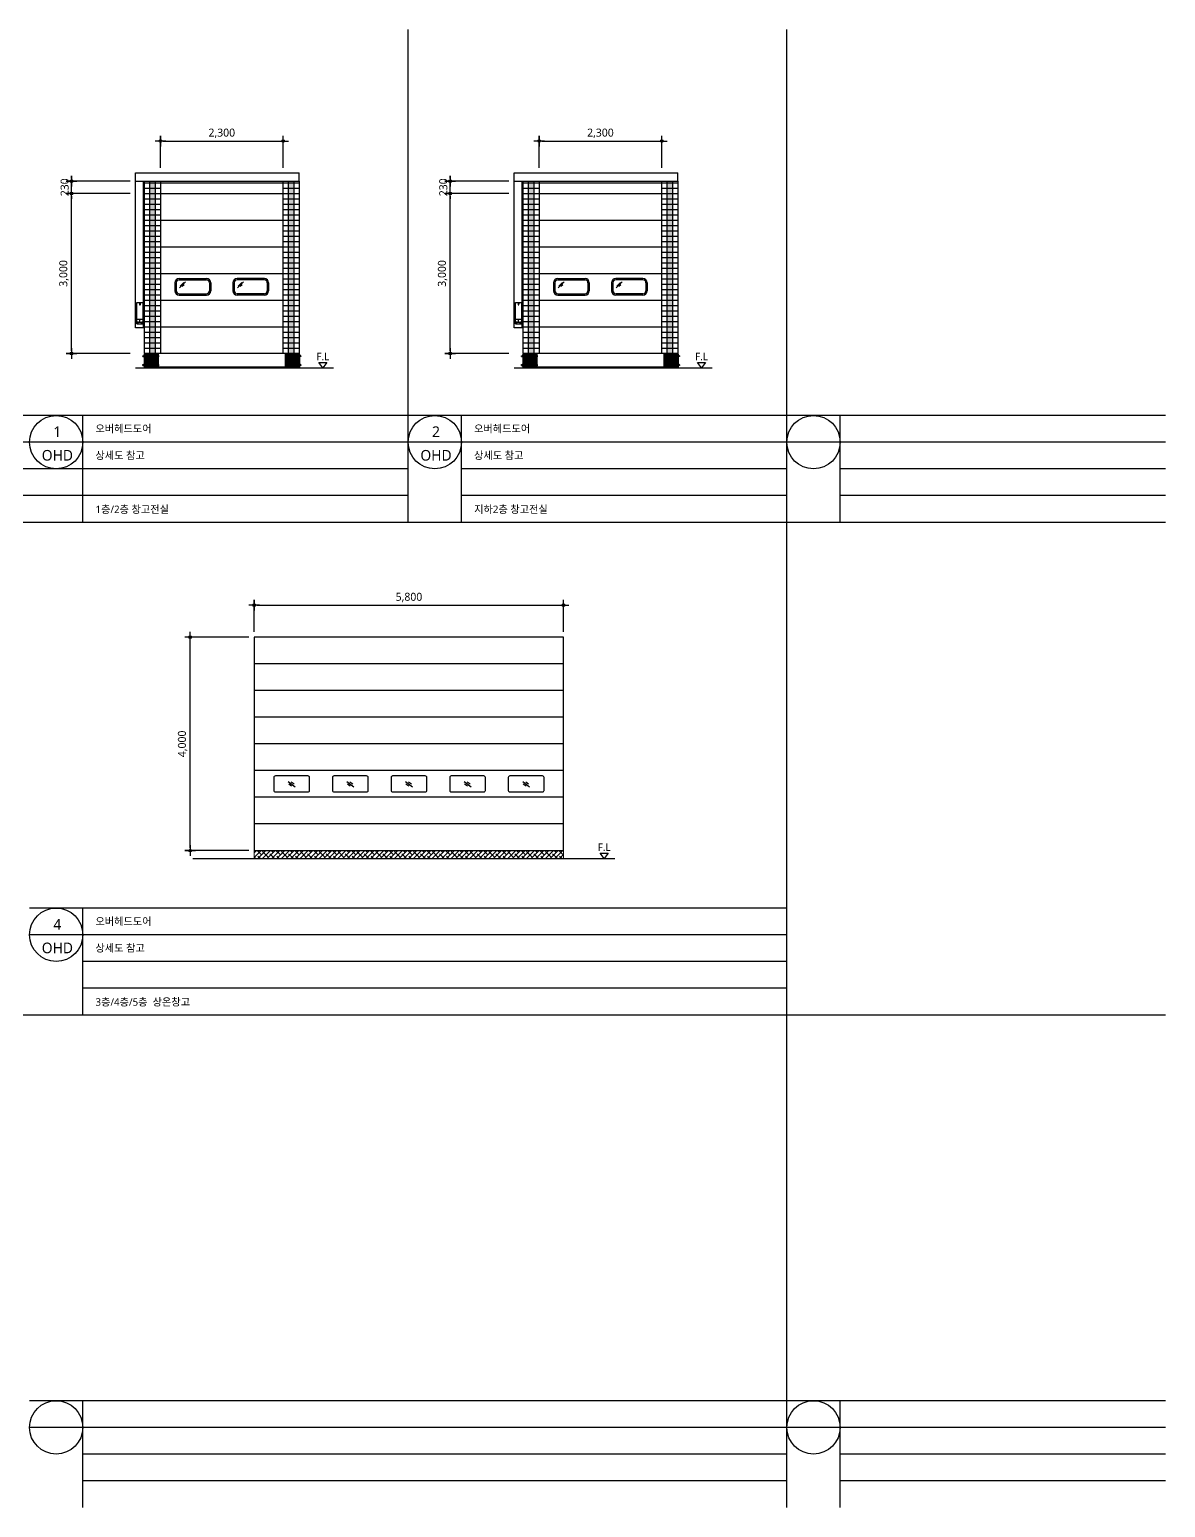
# Model space of a CAD drawing. Header units: millimetres. Extents: x 37653813 to 38677796, y 586285 to 874285.
# Drawn here: x 38572113 to 38593413, y 586835 to 614535 of the extents above; entities that cross this region are included whole.
import ezdxf
from ezdxf.enums import TextEntityAlignment as Align

# ---------------------------------------------------------------- set-up
doc = ezdxf.new("R2010")
doc.units = ezdxf.units.MM
doc.header["$LTSCALE"] = 1000
doc.header["$MEASUREMENT"] = 0
doc.header["$PDSIZE"] = -10
doc.linetypes.add('CEN', pattern=[62, 60, -1, 0, -1])
doc.layers.get('0').update_dxf_attribs({"linetype": 'CONTINUOUS'})
doc.layers.get('Defpoints').update_dxf_attribs({"color": 161, "linetype": 'CONTINUOUS'})
doc.layers.add('A 253', color=253, linetype='CONTINUOUS', lineweight=9)
doc.layers.add('A 254', color=254, linetype='CONTINUOUS', lineweight=9)
for name, color, linetype in [('BOX', 6, 'CONTINUOUS'), ('center(창호)', 1, 'CEN'), ('dim0', 7, 'CONTINUOUS'), ('DOOR', 4, 'CONTINUOUS'), ('ELE-3', 7, 'CONTINUOUS'), ('ELE-5', 5, 'CONTINUOUS'), ('SYM', 7, 'CONTINUOUS'), ('TEX', 3, 'CONTINUOUS'), ('TEXT', 3, 'CONTINUOUS'), ('txt', 3, 'CONTINUOUS')]:
    doc.layers.add(name, color=color, linetype=linetype)
doc.styles.add('나눔바른고딕', font='NanumBarunGothic.ttf')
doc.dimstyles.new('A1-100', dxfattribs={"dimtxt": 3, "dimasz": 1, "dimexe": 2, "dimexo": 2, "dimgap": 1, "dimtad": 1, "dimdec": 0, "dimzin": 12, "dimdsep": 46, "dimlunit": 6, "dimtxsty": '나눔바른고딕', "dimblk1": 'DIMDOT', "dimblk2": 'DIMDOT', "dimsah": 1, "dimcen": -1, "dimdle": 2, "dimclrd": 256, "dimclre": 256, "dimclrt": 3, "dimadec": 0, "dimazin": 0, "dimtfac": 1, "dimtdec": 0, "dimtix": 1, "dimtmove": 2, "dimatfit": 3, "dimldrblk": 'DIMDOT', "dimfxl": 1, "dimtvp": 1, "dimtolj": 1, "dimtzin": 12, "dimlwd": -1, "dimlwe": -1, "dimarcsym": 0})

# ---------------------------------------------------------------- blocks, each defined once
blk = doc.blocks.new('저온 OVERHEAD DOOR')
blk.add_wipeout([(2600, 3382), (-465, 3382), (-465, 3230), (-300, 3230), (-300, -250), (2600, -250)]).dxf.layer = 'ELE-5'
at = {"ltscale": 2}
for points in [[(-100, 3230), (-200, 3230), (-200, 0), (-100, 0)], [(2500, 3230), (2400, 3230), (2400, 0), (2500, 0)]]:
    blk.add_hatch(color=256, dxfattribs=at).paths.add_polyline_path(points)
for p, q in [((-465, 3382), (2600, 3382)), ((-465, 482), (-465, 3382)), ((2600, 3230), (2600, 3382)), ((-465, 3230), (2600, 3230)), ((-315, 482), (-315, 3230)), ((352, 1405), (862, 1405)), ((352, 1405), (862, 1405)), ((1948, 1405), (1438, 1405)), ((1948, 1405), (1438, 1405)), ((272, 1325), (272, 1175)), ((297, 1325), (297, 1175)), ((352, 1380), (862, 1380)), ((352, 1380), (862, 1380)), ((352, 1120), (862, 1120)), ((471, 1339), (357, 1230)), ((441, 1329), (368, 1260)), ((444, 1289), (409, 1253)), ((917, 1325), (917, 1175)), ((942, 1325), (942, 1175)), ((1358, 1325), (1358, 1175)), ((1383, 1325), (1383, 1175)), ((1948, 1380), (1438, 1380)), ((1948, 1380), (1438, 1380)), ((1948, 1120), (1438, 1120)), ((1558, 1339), (1444, 1230)), ((1528, 1329), (1455, 1260)), ((1531, 1289), (1496, 1253)), ((2003, 1325), (2003, 1175)), ((2028, 1325), (2028, 1175)), ((-445, 553), (-445, 953)), ((-445, 953), (-325, 953)), ((-390, 937), (-390, 928)), ((-380, 937), (-380, 928)), ((-325, 553), (-325, 953)), ((352, 1095), (862, 1095)), ((1948, 1095), (1438, 1095)), ((-445, 641), (-325, 641)), ((-425, 565), (-425, 574)), ((-355, 581), (-415, 581)), ((-415, 565), (-415, 574)), ((-385, 581), (-385, 641)), ((-355, 565), (-355, 574)), ((-345, 565), (-345, 574)), ((-315, 482), (-465, 482)), ((-445, 553), (-325, 553)), ((-300, 0), (-300, -270)), ((-300, 0), (-50, 0)), ((-290, 0), (-290, -270)), ((-280, 0), (-280, -270)), ((-270, 0), (-270, -270)), ((-260, 0), (-260, -270)), ((-250, 0), (-250, -270)), ((-240, 0), (-240, -270)), ((-230, 0), (-230, -270)), ((-220, 0), (-220, -270)), ((-210, 0), (-210, -270)), ((-200, 0), (-200, -270)), ((-190, 0), (-190, -270)), ((-180, 0), (-180, -270)), ((-170, 0), (-170, -270)), ((-160, 0), (-160, -270)), ((-150, 0), (-150, -270)), ((-140, 0), (-140, -270)), ((-130, 0), (-130, -270)), ((-120, 0), (-120, -270)), ((-110, 0), (-110, -270)), ((-100, 0), (-100, -270)), ((-90, 0), (-90, -270)), ((-80, 0), (-80, -270)), ((-70, 0), (-70, -270)), ((-60, 0), (-60, -270)), ((-50, 0), (-50, -270)), ((2600, 0), (2350, 0)), ((2350, 0), (2350, -270)), ((2360, 0), (2360, -270)), ((2370, 0), (2370, -270)), ((2380, 0), (2380, -270)), ((2390, 0), (2390, -270)), ((2400, 0), (2400, -270)), ((2410, 0), (2410, -270)), ((2420, 0), (2420, -270)), ((2430, 0), (2430, -270)), ((2440, 0), (2440, -270)), ((2450, 0), (2450, -270)), ((2460, 0), (2460, -270)), ((2470, 0), (2470, -270)), ((2480, 0), (2480, -270)), ((2490, 0), (2490, -270)), ((2500, 0), (2500, -270)), ((2510, 0), (2510, -270)), ((2520, 0), (2520, -270)), ((2530, 0), (2530, -270)), ((2540, 0), (2540, -270)), ((2550, 0), (2550, -270)), ((2560, 0), (2560, -270)), ((2570, 0), (2570, -270)), ((2580, 0), (2580, -270)), ((2590, 0), (2590, -270)), ((2600, 0), (2600, -270)), ((-329, -42), (-330, -43)), ((-330, -43), (-330, -59)), ((-330, -59), (-329, -60)), ((-329, -210), (-330, -211)), ((-330, -211), (-330, -227)), ((-330, -227), (-329, -228)), ((-329, -42), (-317, -42)), ((-329, -60), (-317, -60)), ((-329, -210), (-317, -210)), ((-329, -228), (-317, -228)), ((-317, -40), (-317, -62)), ((-306, -40), (-317, -40)), ((-317, -42), (-44, -42)), ((-317, -60), (-44, -60)), ((-306, -62), (-317, -62)), ((-317, -208), (-317, -230)), ((-306, -208), (-317, -208)), ((-317, -210), (-44, -210)), ((-317, -228), (-44, -228)), ((-306, -230), (-317, -230)), ((-306, -15), (-300, -15)), ((-306, -15), (-306, -255)), ((-306, -25), (-296, -15)), ((-306, -25), (-306, -245)), ((-296, -255), (-306, -245)), ((-306, -255), (-300, -255)), ((-300, -15), (-300, -255)), ((-300, -245), (-300, -270)), ((-300, -270), (-50, -270)), ((-231, -15), (-296, -15)), ((-231, -255), (-296, -255)), ((-231, -255), (-231, -15)), ((-119, -25), (-109, -15)), ((-119, -25), (-119, -245)), ((-109, -255), (-119, -245)), ((-50, -15), (-109, -15)), ((-50, -255), (-109, -255)), ((-50, -15), (-44, -15)), ((-50, -15), (-50, -255)), ((-50, -245), (-50, -270)), ((-50, -255), (-44, -255)), ((-44, -15), (-44, -255)), ((-37, -40), (-44, -40)), ((-37, -62), (-44, -62)), ((-37, -208), (-44, -208)), ((-37, -230), (-44, -230)), ((-37, -40), (-37, -62)), ((-37, -208), (-37, -230)), ((2337, -40), (2337, -62)), ((2337, -40), (2344, -40)), ((2337, -62), (2344, -62)), ((2337, -208), (2337, -230)), ((2337, -208), (2344, -208)), ((2337, -230), (2344, -230)), ((2350, -15), (2344, -15)), ((2344, -15), (2344, -255)), ((2617, -42), (2344, -42)), ((2617, -60), (2344, -60)), ((2617, -210), (2344, -210)), ((2617, -228), (2344, -228)), ((2350, -255), (2344, -255)), ((2350, -15), (2409, -15)), ((2350, -15), (2350, -255)), ((2350, -245), (2350, -270)), ((2350, -255), (2409, -255)), ((2600, -270), (2350, -270)), ((2419, -25), (2409, -15)), ((2409, -255), (2419, -245)), ((2419, -25), (2419, -245)), ((2531, -15), (2596, -15)), ((2531, -255), (2531, -15)), ((2531, -255), (2596, -255)), ((2606, -25), (2596, -15)), ((2596, -255), (2606, -245)), ((2606, -15), (2600, -15)), ((2600, -15), (2600, -255)), ((2600, -245), (2600, -270)), ((2606, -255), (2600, -255)), ((2606, -15), (2606, -255)), ((2606, -25), (2606, -245)), ((2606, -40), (2617, -40)), ((2606, -62), (2617, -62)), ((2606, -208), (2617, -208)), ((2606, -230), (2617, -230)), ((2617, -40), (2617, -62)), ((2629, -42), (2617, -42)), ((2629, -60), (2617, -60)), ((2617, -208), (2617, -230)), ((2629, -210), (2617, -210)), ((2629, -228), (2617, -228)), ((2629, -42), (2630, -43)), ((2630, -59), (2629, -60)), ((2629, -210), (2630, -211)), ((2630, -227), (2629, -228)), ((2630, -43), (2630, -59)), ((2630, -211), (2630, -227))]:
    blk.add_line(p, q)
at = {"linetype": 'Continuous', "lineweight": -3}
for p, q in [((-300, 3200), (0, 3200)), ((-300, 3100), (0, 3100)), ((-300, 3100), (0, 3100)), ((0, 3200), (2300, 3200)), ((2300, 3200), (2600, 3200)), ((2300, 3100), (2600, 3100)), ((2300, 3100), (2600, 3100)), ((-300, 3000), (0, 3000)), ((-300, 3000), (0, 3000)), ((-300, 2900), (0, 2900)), ((-300, 2900), (0, 2900)), ((-300, 2800), (0, 2800)), ((-300, 2800), (0, 2800)), ((-300, 2800), (0, 2800)), ((0, 3000), (2300, 3000)), ((2300, 3000), (2600, 3000)), ((2300, 3000), (2600, 3000)), ((2300, 2900), (2600, 2900)), ((2300, 2900), (2600, 2900)), ((2300, 2800), (2600, 2800)), ((2300, 2800), (2600, 2800)), ((2300, 2800), (2600, 2800)), ((-300, 2700), (0, 2700)), ((-300, 2700), (0, 2700)), ((-300, 2700), (0, 2700)), ((-300, 2700), (0, 2700)), ((-300, 2700), (0, 2700)), ((-300, 2700), (0, 2700)), ((-300, 2700), (0, 2700)), ((-300, 2700), (0, 2700)), ((-300, 2700), (0, 2700)), ((-300, 2600), (0, 2600)), ((-300, 2600), (0, 2600)), ((-300, 2600), (0, 2600)), ((-300, 2600), (0, 2600)), ((-300, 2600), (0, 2600)), ((-300, 2600), (0, 2600)), ((-300, 2600), (0, 2600)), ((-300, 2600), (0, 2600)), ((-300, 2600), (0, 2600)), ((-300, 2600), (0, 2600)), ((-300, 2600), (0, 2600)), ((-300, 2600), (0, 2600)), ((-300, 2600), (0, 2600)), ((-300, 2600), (0, 2600)), ((-300, 2600), (0, 2600)), ((-300, 2600), (0, 2600)), ((-300, 2600), (0, 2600)), ((-300, 2600), (0, 2600)), ((-300, 2500), (0, 2500)), ((-300, 2500), (0, 2500)), ((-300, 2500), (0, 2500)), ((-300, 2500), (0, 2500)), ((-300, 2500), (0, 2500)), ((-300, 2500), (0, 2500)), ((-300, 2500), (0, 2500)), ((-300, 2500), (0, 2500)), ((-300, 2500), (0, 2500)), ((-300, 2500), (0, 2500)), ((-300, 2500), (0, 2500)), ((-300, 2500), (0, 2500)), ((-300, 2500), (0, 2500)), ((-300, 2500), (0, 2500)), ((-300, 2500), (0, 2500)), ((-300, 2500), (0, 2500)), ((-300, 2500), (0, 2500)), ((-300, 2500), (0, 2500)), ((2300, 2700), (2600, 2700)), ((2300, 2700), (2600, 2700)), ((2300, 2700), (2600, 2700)), ((2300, 2700), (2600, 2700)), ((2300, 2700), (2600, 2700)), ((2300, 2700), (2600, 2700)), ((2300, 2700), (2600, 2700)), ((2300, 2700), (2600, 2700)), ((2300, 2700), (2600, 2700)), ((2300, 2600), (2600, 2600)), ((2300, 2600), (2600, 2600)), ((2300, 2600), (2600, 2600)), ((2300, 2600), (2600, 2600)), ((2300, 2600), (2600, 2600)), ((2300, 2600), (2600, 2600)), ((2300, 2600), (2600, 2600)), ((2300, 2600), (2600, 2600)), ((2300, 2600), (2600, 2600)), ((2300, 2600), (2600, 2600)), ((2300, 2600), (2600, 2600)), ((2300, 2600), (2600, 2600)), ((2300, 2600), (2600, 2600)), ((2300, 2600), (2600, 2600)), ((2300, 2600), (2600, 2600)), ((2300, 2600), (2600, 2600)), ((2300, 2600), (2600, 2600)), ((2300, 2600), (2600, 2600)), ((2300, 2500), (2600, 2500)), ((2300, 2500), (2600, 2500)), ((2300, 2500), (2600, 2500)), ((2300, 2500), (2600, 2500)), ((2300, 2500), (2600, 2500)), ((2300, 2500), (2600, 2500)), ((2300, 2500), (2600, 2500)), ((2300, 2500), (2600, 2500)), ((2300, 2500), (2600, 2500)), ((2300, 2500), (2600, 2500)), ((2300, 2500), (2600, 2500)), ((2300, 2500), (2600, 2500)), ((2300, 2500), (2600, 2500)), ((2300, 2500), (2600, 2500)), ((2300, 2500), (2600, 2500)), ((2300, 2500), (2600, 2500)), ((2300, 2500), (2600, 2500)), ((2300, 2500), (2600, 2500)), ((-300, 2400), (0, 2400)), ((-300, 2400), (0, 2400)), ((-300, 2400), (0, 2400)), ((-300, 2400), (0, 2400)), ((-300, 2400), (0, 2400)), ((-300, 2400), (0, 2400)), ((-300, 2400), (0, 2400)), ((-300, 2400), (0, 2400)), ((-300, 2400), (0, 2400)), ((-300, 2400), (0, 2400)), ((-300, 2400), (0, 2400)), ((-300, 2400), (0, 2400)), ((-300, 2400), (0, 2400)), ((-300, 2400), (0, 2400)), ((-300, 2400), (0, 2400)), ((-300, 2400), (0, 2400)), ((-300, 2400), (0, 2400)), ((-300, 2400), (0, 2400)), ((-300, 2300), (0, 2300)), ((-300, 2300), (0, 2300)), ((-300, 2300), (0, 2300)), ((-300, 2300), (0, 2300)), ((-300, 2300), (0, 2300)), ((-300, 2300), (0, 2300)), ((-300, 2300), (0, 2300)), ((-300, 2300), (0, 2300)), ((-300, 2300), (0, 2300)), ((-300, 2300), (0, 2300)), ((-300, 2300), (0, 2300)), ((-300, 2300), (0, 2300)), ((-300, 2300), (0, 2300)), ((-300, 2300), (0, 2300)), ((-300, 2300), (0, 2300)), ((-300, 2300), (0, 2300)), ((-300, 2300), (0, 2300)), ((-300, 2300), (0, 2300)), ((2300, 2400), (2600, 2400)), ((2300, 2400), (2600, 2400)), ((2300, 2400), (2600, 2400)), ((2300, 2400), (2600, 2400)), ((2300, 2400), (2600, 2400)), ((2300, 2400), (2600, 2400)), ((2300, 2400), (2600, 2400)), ((2300, 2400), (2600, 2400)), ((2300, 2400), (2600, 2400)), ((2300, 2400), (2600, 2400)), ((2300, 2400), (2600, 2400)), ((2300, 2400), (2600, 2400)), ((2300, 2400), (2600, 2400)), ((2300, 2400), (2600, 2400)), ((2300, 2400), (2600, 2400)), ((2300, 2400), (2600, 2400)), ((2300, 2400), (2600, 2400)), ((2300, 2400), (2600, 2400)), ((2300, 2300), (2600, 2300)), ((2300, 2300), (2600, 2300)), ((2300, 2300), (2600, 2300)), ((2300, 2300), (2600, 2300)), ((2300, 2300), (2600, 2300)), ((2300, 2300), (2600, 2300)), ((2300, 2300), (2600, 2300)), ((2300, 2300), (2600, 2300)), ((2300, 2300), (2600, 2300)), ((2300, 2300), (2600, 2300)), ((2300, 2300), (2600, 2300)), ((2300, 2300), (2600, 2300)), ((2300, 2300), (2600, 2300)), ((2300, 2300), (2600, 2300)), ((2300, 2300), (2600, 2300)), ((2300, 2300), (2600, 2300)), ((2300, 2300), (2600, 2300)), ((2300, 2300), (2600, 2300)), ((-300, 2200), (0, 2200)), ((-300, 2200), (0, 2200)), ((-300, 2200), (0, 2200)), ((-300, 2200), (0, 2200)), ((-300, 2200), (0, 2200)), ((-300, 2200), (0, 2200)), ((-300, 2200), (0, 2200)), ((-300, 2200), (0, 2200)), ((-300, 2200), (0, 2200)), ((-300, 2200), (0, 2200)), ((-300, 2200), (0, 2200)), ((-300, 2200), (0, 2200)), ((-300, 2100), (0, 2100)), ((-300, 2100), (0, 2100)), ((-300, 2100), (0, 2100)), ((-300, 2100), (0, 2100)), ((-300, 2100), (0, 2100)), ((-300, 2100), (0, 2100)), ((-300, 2100), (0, 2100)), ((-300, 2100), (0, 2100)), ((-300, 2100), (0, 2100)), ((-300, 2100), (0, 2100)), ((-300, 2100), (0, 2100)), ((-300, 2100), (0, 2100)), ((-300, 2000), (0, 2000)), ((-300, 2000), (0, 2000)), ((-300, 2000), (0, 2000)), ((-300, 2000), (0, 2000)), ((-300, 2000), (0, 2000)), ((-300, 2000), (0, 2000)), ((-300, 2000), (0, 2000)), ((-300, 2000), (0, 2000)), ((-300, 2000), (0, 2000)), ((-300, 2000), (0, 2000)), ((-300, 2000), (0, 2000)), ((-300, 2000), (0, 2000)), ((2300, 2200), (2600, 2200)), ((2300, 2200), (2600, 2200)), ((2300, 2200), (2600, 2200)), ((2300, 2200), (2600, 2200)), ((2300, 2200), (2600, 2200)), ((2300, 2200), (2600, 2200)), ((2300, 2200), (2600, 2200)), ((2300, 2200), (2600, 2200)), ((2300, 2200), (2600, 2200)), ((2300, 2200), (2600, 2200)), ((2300, 2200), (2600, 2200)), ((2300, 2200), (2600, 2200)), ((2300, 2100), (2600, 2100)), ((2300, 2100), (2600, 2100)), ((2300, 2100), (2600, 2100)), ((2300, 2100), (2600, 2100)), ((2300, 2100), (2600, 2100)), ((2300, 2100), (2600, 2100)), ((2300, 2100), (2600, 2100)), ((2300, 2100), (2600, 2100)), ((2300, 2100), (2600, 2100)), ((2300, 2100), (2600, 2100)), ((2300, 2100), (2600, 2100)), ((2300, 2100), (2600, 2100)), ((2300, 2000), (2600, 2000)), ((2300, 2000), (2600, 2000)), ((2300, 2000), (2600, 2000)), ((2300, 2000), (2600, 2000)), ((2300, 2000), (2600, 2000)), ((2300, 2000), (2600, 2000)), ((2300, 2000), (2600, 2000)), ((2300, 2000), (2600, 2000)), ((2300, 2000), (2600, 2000)), ((2300, 2000), (2600, 2000)), ((2300, 2000), (2600, 2000)), ((2300, 2000), (2600, 2000)), ((-300, 1900), (0, 1900)), ((-300, 1900), (0, 1900)), ((-300, 1900), (0, 1900)), ((-300, 1900), (0, 1900)), ((-300, 1900), (0, 1900)), ((-300, 1900), (0, 1900)), ((-300, 1900), (0, 1900)), ((-300, 1900), (0, 1900)), ((-300, 1900), (0, 1900)), ((-300, 1900), (0, 1900)), ((-300, 1900), (0, 1900)), ((-300, 1900), (0, 1900)), ((-300, 1800), (0, 1800)), ((-300, 1800), (0, 1800)), ((-300, 1800), (0, 1800)), ((-300, 1800), (0, 1800)), ((-300, 1800), (0, 1800)), ((-300, 1800), (0, 1800)), ((-300, 1800), (0, 1800)), ((-300, 1800), (0, 1800)), ((-300, 1800), (0, 1800)), ((-300, 1800), (0, 1800)), ((-300, 1800), (0, 1800)), ((-300, 1800), (0, 1800)), ((-300, 1700), (0, 1700)), ((-300, 1700), (0, 1700)), ((-300, 1700), (0, 1700)), ((-300, 1700), (0, 1700)), ((-300, 1700), (0, 1700)), ((-300, 1700), (0, 1700)), ((-300, 1700), (0, 1700)), ((-300, 1700), (0, 1700)), ((-300, 1700), (0, 1700)), ((-300, 1700), (0, 1700)), ((-300, 1700), (0, 1700)), ((-300, 1700), (0, 1700)), ((2300, 1900), (2600, 1900)), ((2300, 1900), (2600, 1900)), ((2300, 1900), (2600, 1900)), ((2300, 1900), (2600, 1900)), ((2300, 1900), (2600, 1900)), ((2300, 1900), (2600, 1900)), ((2300, 1900), (2600, 1900)), ((2300, 1900), (2600, 1900)), ((2300, 1900), (2600, 1900)), ((2300, 1900), (2600, 1900)), ((2300, 1900), (2600, 1900)), ((2300, 1900), (2600, 1900)), ((2300, 1800), (2600, 1800)), ((2300, 1800), (2600, 1800)), ((2300, 1800), (2600, 1800)), ((2300, 1800), (2600, 1800)), ((2300, 1800), (2600, 1800)), ((2300, 1800), (2600, 1800)), ((2300, 1800), (2600, 1800)), ((2300, 1800), (2600, 1800)), ((2300, 1800), (2600, 1800)), ((2300, 1800), (2600, 1800)), ((2300, 1800), (2600, 1800)), ((2300, 1800), (2600, 1800)), ((2300, 1700), (2600, 1700)), ((2300, 1700), (2600, 1700)), ((2300, 1700), (2600, 1700)), ((2300, 1700), (2600, 1700)), ((2300, 1700), (2600, 1700)), ((2300, 1700), (2600, 1700)), ((2300, 1700), (2600, 1700)), ((2300, 1700), (2600, 1700)), ((2300, 1700), (2600, 1700)), ((2300, 1700), (2600, 1700)), ((2300, 1700), (2600, 1700)), ((2300, 1700), (2600, 1700)), ((-300, 1600), (0, 1600)), ((-300, 1600), (0, 1600)), ((-300, 1600), (0, 1600)), ((-300, 1500), (0, 1500)), ((-300, 1500), (0, 1500)), ((-300, 1500), (0, 1500)), ((-300, 1400), (0, 1400)), ((-300, 1400), (0, 1400)), ((-300, 1400), (0, 1400)), ((2300, 1600), (2600, 1600)), ((2300, 1600), (2600, 1600)), ((2300, 1600), (2600, 1600)), ((2300, 1500), (2600, 1500)), ((2300, 1500), (2600, 1500)), ((2300, 1500), (2600, 1500)), ((2300, 1400), (2600, 1400)), ((2300, 1400), (2600, 1400)), ((2300, 1400), (2600, 1400)), ((-300, 1300), (0, 1300)), ((-300, 1300), (0, 1300)), ((-300, 1200), (0, 1200)), ((-300, 1200), (0, 1200)), ((2300, 1300), (2600, 1300)), ((2300, 1300), (2600, 1300)), ((2300, 1200), (2600, 1200)), ((2300, 1200), (2600, 1200)), ((-300, 1100), (0, 1100)), ((-300, 1000), (0, 1000)), ((-300, 900), (0, 900)), ((2300, 1100), (2600, 1100)), ((2300, 1000), (2600, 1000)), ((2300, 900), (2600, 900)), ((-300, 800), (0, 800)), ((-300, 700), (0, 700)), ((-300, 600), (0, 600)), ((2300, 800), (2600, 800)), ((2300, 700), (2600, 700)), ((2300, 600), (2600, 600)), ((-300, 500), (0, 500)), ((-300, 400), (0, 400)), ((-300, 300), (0, 300)), ((2300, 500), (2600, 500)), ((2300, 400), (2600, 400)), ((2300, 300), (2600, 300)), ((-300, 200), (0, 200)), ((-300, 100), (0, 100)), ((2300, 200), (2600, 200)), ((2300, 100), (2600, 100))]:
    blk.add_line(p, q, dxfattribs=at)
at = {"linetype": 'ByBlock', "ltscale": 0.017}
for p, q in [((0, 2500), (2300, 2500)), ((0, 2500), (2300, 2500)), ((0, 2500), (2300, 2500)), ((0, 2500), (2300, 2500)), ((0, 2000), (2300, 2000)), ((0, 1500), (2300, 1500)), ((0, 1000), (2300, 1000)), ((0, 500), (2300, 500))]:
    blk.add_line(p, q, dxfattribs=at)
at = {"linetype": 'ByBlock'}
for p, q in [((-330, -43), (-44, -43)), ((-330, -59), (-44, -59)), ((-330, -211), (-44, -211)), ((-330, -227), (-44, -227)), ((-329, -60), (-329, -42)), ((-329, -228), (-329, -210)), ((2630, -43), (2344, -43)), ((2630, -59), (2344, -59)), ((2630, -211), (2344, -211)), ((2630, -227), (2344, -227)), ((2629, -60), (2629, -42)), ((2629, -228), (2629, -210))]:
    blk.add_line(p, q, dxfattribs=at)
at = {"ltscale": 0.002}
for points in [[(-300, 3230), (0, 3230), (0, 0), (-300, 0)], [(-200, 3230), (-100, 3230), (-100, 0), (-200, 0)], [(2300, 3230), (2600, 3230), (2600, 0), (2300, 0)], [(2400, 3230), (2500, 3230), (2500, 0), (2400, 0)], [(-44, -250), (2344, -250), (2344, 0), (-44, 0)]]:
    blk.add_lwpolyline(points, close=True, dxfattribs=at)
for points in [[(2419, 0), (2350, 0)], [(-119, 0), (-50, 0)]]:
    blk.add_lwpolyline(points)
for centre in [(-282, -51), (-282, -219), (-95, -51), (-95, -219), (2395, -51), (2395, -219), (2582, -51), (2582, -219)]:
    blk.add_circle(centre, 10.2)
for centre, radius, start, end in [((352, 1325), 80, 90, 180), ((352, 1325), 80, 90, 180), ((862, 1325), 80, 0, 90), ((862, 1325), 80, 0, 90), ((1438, 1325), 80, 90, 180), ((1438, 1325), 80, 90, 180), ((1948, 1325), 80, 0, 90), ((1948, 1325), 80, 0, 90), ((352, 1175), 80, 180, 270), ((352, 1325), 55, 90, 180), ((352, 1325), 55, 90, 180), ((352, 1175), 55, 180, 270), ((862, 1325), 55, 0, 90), ((862, 1325), 55, 0, 90), ((862, 1175), 80, 270, 0), ((862, 1175), 55, 270, 0), ((1438, 1175), 80, 180, 270), ((1438, 1325), 55, 90, 180), ((1438, 1325), 55, 90, 180), ((1438, 1175), 55, 180, 270), ((1948, 1325), 55, 0, 90), ((1948, 1325), 55, 0, 90), ((1948, 1175), 80, 270, 0), ((1948, 1175), 55, 270, 0), ((-385, 921), 8.5, 128.1459, 269.9989), ((-385, 937), 5.25, 90, 180.0006), ((-385, 937), 5.25, 359.9994, 90), ((-385, 921), 8.5, 270.0011, 51.8541), ((-420, 581), 8.5, 90.0011, 231.8541), ((-420, 565), 5.25, 179.9994, 270), ((-420, 581), 8.5, 308.1459, 89.9989), ((-420, 565), 5.25, 270, 0.0006), ((-350, 581), 8.5, 90.0011, 231.8541), ((-350, 565), 5.25, 179.9994, 270), ((-350, 581), 8.5, 308.1459, 89.9989), ((-350, 565), 5.25, 270, 0.0006)]:
    blk.add_arc(centre, radius, start, end)
blk = doc.blocks.new('DIMDOT')
at = {"linetype": 'Continuous'}
for p, q in [((-2, 0), (2, 0)), ((0, -2), (0, 2))]:
    blk.add_line(p, q, dxfattribs=at)
for radius in [0.5, 0.25]:
    blk.add_circle((0, 0), radius, dxfattribs=at)
blk = doc.blocks.new('*D241')
at = {"layer": 'Defpoints', "color": 0, "transparency": 16777216}
for p in [(38572903, 611464), (38574103, 611464), (38574103, 608464)]:
    blk.add_point(p, dxfattribs=at)
at = {"layer": 'dim0', "transparency": 16777216}
for p, q in [((38574003, 611464), (38572803, 611464)), ((38572903, 608514), (38572903, 611414)), ((38574003, 608464), (38572803, 608464))]:
    blk.add_line(p, q, dxfattribs=at)
at = {"layer": 'dim0', "transparency": 16777216, "xscale": 50, "yscale": 50, "zscale": 50}
for p, rotation in [((38572903, 611464), 90), ((38572903, 608464), 270)]:
    blk.add_blockref('DIMDOT', p, dxfattribs=dict(at, rotation=rotation))
at = {"layer": 'dim0', "color": 3, "transparency": 16777216, "insert": (38572759, 609964), "char_height": 150, "attachment_point": 5, "rotation": 90, "style": '나눔바른고딕'}
blk.add_mtext('\\A1;3,000', dxfattribs=at)
blk = doc.blocks.new('*D242')
at = {"layer": 'Defpoints', "color": 0, "transparency": 16777216}
for p in [(38576868, 612446), (38574568, 611846), (38576868, 611846)]:
    blk.add_point(p, dxfattribs=at)
at = {"layer": 'dim0', "transparency": 16777216}
for p, q in [((38574568, 611946), (38574568, 612546)), ((38576868, 611946), (38576868, 612546)), ((38574618, 612446), (38576818, 612446))]:
    blk.add_line(p, q, dxfattribs=at)
at = {"layer": 'dim0', "transparency": 16777216, "xscale": 50, "yscale": 50, "zscale": 50, "rotation": 180}
blk.add_blockref('DIMDOT', (38574568, 612446), dxfattribs=at)
at = {"layer": 'dim0', "transparency": 16777216, "xscale": 50, "yscale": 50, "zscale": 50}
blk.add_blockref('DIMDOT', (38576868, 612446), dxfattribs=at)
at = {"layer": 'dim0', "color": 3, "transparency": 16777216, "insert": (38575718, 612590), "char_height": 150, "attachment_point": 5, "style": '나눔바른고딕'}
blk.add_mtext('\\A1;2,300', dxfattribs=at)
blk = doc.blocks.new('*D268')
at = {"layer": 'Defpoints', "color": 0, "transparency": 16777216}
for p in [(38572903, 611694), (38574103, 611694), (38574103, 611464)]:
    blk.add_point(p, dxfattribs=at)
at = {"layer": 'dim0', "transparency": 16777216}
for p, q in [((38574003, 611694), (38572803, 611694)), ((38572903, 611744), (38572903, 611794)), ((38572903, 611464), (38572903, 611694)), ((38574003, 611464), (38572803, 611464)), ((38572903, 611414), (38572903, 611364))]:
    blk.add_line(p, q, dxfattribs=at)
at = {"layer": 'dim0', "transparency": 16777216, "xscale": 50, "yscale": 50, "zscale": 50}
for p, rotation in [((38572903, 611694), 270), ((38572903, 611464), 90)]:
    blk.add_blockref('DIMDOT', p, dxfattribs=dict(at, rotation=rotation))
at = {"layer": 'dim0', "color": 3, "transparency": 16777216, "insert": (38572772, 611579), "char_height": 150, "attachment_point": 5, "rotation": 90, "style": '나눔바른고딕'}
blk.add_mtext('\\A1;230', dxfattribs=at)
blk = doc.blocks.new('*D386')
at = {"layer": 'Defpoints', "color": 0, "transparency": 16777216}
for p in [(38580003, 611464), (38581203, 611464), (38581203, 608464)]:
    blk.add_point(p, dxfattribs=at)
at = {"layer": 'dim0', "transparency": 16777216}
for p, q in [((38581103, 611464), (38579903, 611464)), ((38580003, 608514), (38580003, 611414)), ((38581103, 608464), (38579903, 608464))]:
    blk.add_line(p, q, dxfattribs=at)
at = {"layer": 'dim0', "transparency": 16777216, "xscale": 50, "yscale": 50, "zscale": 50}
for p, rotation in [((38580003, 611464), 90), ((38580003, 608464), 270)]:
    blk.add_blockref('DIMDOT', p, dxfattribs=dict(at, rotation=rotation))
at = {"layer": 'dim0', "color": 3, "transparency": 16777216, "insert": (38579859, 609964), "char_height": 150, "attachment_point": 5, "rotation": 90, "style": '나눔바른고딕'}
blk.add_mtext('\\A1;3,000', dxfattribs=at)
blk = doc.blocks.new('*D387')
at = {"layer": 'Defpoints', "color": 0, "transparency": 16777216}
for p in [(38583968, 612446), (38581668, 611846), (38583968, 611846)]:
    blk.add_point(p, dxfattribs=at)
at = {"layer": 'dim0', "transparency": 16777216}
for p, q in [((38581668, 611946), (38581668, 612546)), ((38583968, 611946), (38583968, 612546)), ((38581718, 612446), (38583918, 612446))]:
    blk.add_line(p, q, dxfattribs=at)
at = {"layer": 'dim0', "transparency": 16777216, "xscale": 50, "yscale": 50, "zscale": 50, "rotation": 180}
blk.add_blockref('DIMDOT', (38581668, 612446), dxfattribs=at)
at = {"layer": 'dim0', "transparency": 16777216, "xscale": 50, "yscale": 50, "zscale": 50}
blk.add_blockref('DIMDOT', (38583968, 612446), dxfattribs=at)
at = {"layer": 'dim0', "color": 3, "transparency": 16777216, "insert": (38582818, 612590), "char_height": 150, "attachment_point": 5, "style": '나눔바른고딕'}
blk.add_mtext('\\A1;2,300', dxfattribs=at)
blk = doc.blocks.new('*D388')
at = {"layer": 'Defpoints', "color": 0, "transparency": 16777216}
for p in [(38580003, 611694), (38581203, 611694), (38581203, 611464)]:
    blk.add_point(p, dxfattribs=at)
at = {"layer": 'dim0', "transparency": 16777216}
for p, q in [((38581103, 611694), (38579903, 611694)), ((38580003, 611744), (38580003, 611794)), ((38580003, 611464), (38580003, 611694)), ((38581103, 611464), (38579903, 611464)), ((38580003, 611414), (38580003, 611364))]:
    blk.add_line(p, q, dxfattribs=at)
at = {"layer": 'dim0', "transparency": 16777216, "xscale": 50, "yscale": 50, "zscale": 50}
for p, rotation in [((38580003, 611694), 270), ((38580003, 611464), 90)]:
    blk.add_blockref('DIMDOT', p, dxfattribs=dict(at, rotation=rotation))
at = {"layer": 'dim0', "color": 3, "transparency": 16777216, "insert": (38579872, 611579), "char_height": 150, "attachment_point": 5, "rotation": 90, "style": '나눔바른고딕'}
blk.add_mtext('\\A1;230', dxfattribs=at)
blk = doc.blocks.new('*D560')
at = {"layer": 'Defpoints', "color": 0, "transparency": 16777216}
for p in [(38575128, 603146), (38576328, 603146), (38576328, 599146)]:
    blk.add_point(p, dxfattribs=at)
at = {"layer": 'dim0', "transparency": 16777216}
for p, q in [((38576228, 603146), (38575028, 603146)), ((38575128, 599196), (38575128, 603096)), ((38576228, 599146), (38575028, 599146))]:
    blk.add_line(p, q, dxfattribs=at)
at = {"layer": 'dim0', "transparency": 16777216, "xscale": 50, "yscale": 50, "zscale": 50}
for p, rotation in [((38575128, 603146), 90), ((38575128, 599146), 270)]:
    blk.add_blockref('DIMDOT', p, dxfattribs=dict(at, rotation=rotation))
at = {"layer": 'dim0', "color": 3, "transparency": 16777216, "insert": (38574984, 601146), "char_height": 150, "attachment_point": 5, "rotation": 90, "style": '나눔바른고딕'}
blk.add_mtext('\\A1;4,000', dxfattribs=at)
blk = doc.blocks.new('*D561')
at = {"layer": 'Defpoints', "color": 0, "transparency": 16777216}
for p in [(38582128, 603746), (38576328, 603146), (38582128, 603146)]:
    blk.add_point(p, dxfattribs=at)
at = {"layer": 'dim0', "transparency": 16777216}
for p, q in [((38576328, 603246), (38576328, 603846)), ((38576378, 603746), (38582078, 603746)), ((38582128, 603246), (38582128, 603846))]:
    blk.add_line(p, q, dxfattribs=at)
at = {"layer": 'dim0', "transparency": 16777216, "xscale": 50, "yscale": 50, "zscale": 50, "rotation": 180}
blk.add_blockref('DIMDOT', (38576328, 603746), dxfattribs=at)
at = {"layer": 'dim0', "transparency": 16777216, "xscale": 50, "yscale": 50, "zscale": 50}
blk.add_blockref('DIMDOT', (38582128, 603746), dxfattribs=at)
at = {"layer": 'dim0', "color": 3, "transparency": 16777216, "insert": (38579228, 603890), "char_height": 150, "attachment_point": 5, "style": '나눔바른고딕'}
blk.add_mtext('\\A1;5,800', dxfattribs=at)
blk = doc.blocks.new('A$Cdbf718c8')
blk.add_wipeout([(5800, 4150), (0, 4150), (0, 0), (5800, 0)]).dxf.layer = 'A 253'
at = {"layer": 'A 254'}
h = blk.add_hatch(dxfattribs=at)
h.set_pattern_fill('ANSI38', color=256, scale=500, style=0)
h.set_pattern_definition([(45, (5332897.827, -1487961.66), (-44.1941738, 44.1941738), []), (135, (5332897.827, -1487961.66), (-132.5825215, 44.1941738), [156.25, -93.75])])
h.paths.add_polyline_path([(0, 150), (5800, 150), (5800, 0), (0, 0)])
blk.add_lwpolyline([(0, 150), (5800, 150), (5800, 0), (0, 0)], close=True, dxfattribs=at)
at = {"layer": 'DOOR', "color": 252}
for p, q in [((5800, 3650), (0, 3650)), ((5800, 3150), (0, 3150)), ((5800, 2650), (0, 2650)), ((5800, 2150), (0, 2150)), ((5800, 1650), (0, 1650)), ((637, 1446, -21), (766, 1347, -21)), ((646, 1403, -21), (700, 1362, -21)), ((693, 1436, -21), (747, 1399, -21)), ((1736, 1446, -21), (1865, 1347, -21)), ((1745, 1403, -21), (1799, 1362, -21)), ((1793, 1436, -21), (1846, 1399, -21)), ((2836, 1446, -21), (2964, 1347, -21)), ((2844, 1403, -21), (2898, 1362, -21)), ((2892, 1436, -21), (2946, 1399, -21)), ((3935, 1446, -21), (4064, 1347, -21)), ((3943, 1403, -21), (3997, 1362, -21)), ((3991, 1436, -21), (4045, 1399, -21)), ((5034, 1446, -21), (5163, 1347, -21)), ((5042, 1403, -21), (5096, 1362, -21)), ((5090, 1436, -21), (5144, 1399, -21)), ((5800, 1150), (0, 1150)), ((5800, 650), (0, 650))]:
    blk.add_line(p, q, dxfattribs=at)
at = {"layer": 'DOOR', "color": 252, "elevation": -21}
for points in [[(1037, 1278), (1037, 1522, 0.414214), (1008, 1550), (395, 1550, 0.414214), (367, 1522), (367, 1278, 0.414214), (395, 1250), (1008, 1250, 0.414214)], [(2136, 1278), (2136, 1522, 0.414214), (2107, 1550), (1494, 1550, 0.414214), (1466, 1522), (1466, 1278, 0.414214), (1494, 1250), (2107, 1250, 0.414214)], [(3235, 1278), (3235, 1522, 0.414214), (3207, 1550), (2593, 1550, 0.414214), (2565, 1522), (2565, 1278, 0.414214), (2593, 1250), (3207, 1250, 0.414214)], [(4334, 1278), (4334, 1522, 0.414214), (4306, 1550), (3693, 1550, 0.414214), (3664, 1522), (3664, 1278, 0.414214), (3693, 1250), (4306, 1250, 0.414214)], [(5433, 1278), (5433, 1522, 0.414214), (5405, 1550), (4792, 1550, 0.414214), (4763, 1522), (4763, 1278, 0.414214), (4792, 1250), (5405, 1250, 0.414214)]]:
    blk.add_lwpolyline(points, format="xyb", close=True, dxfattribs=at)
at = {"layer": 'ELE-3'}
blk.add_lwpolyline([(0, 150), (5800, 150), (5800, 4150), (0, 4150)], close=True, dxfattribs=at)

msp = doc.modelspace()

# ---------------------------------------------------------------- linework, layer by layer
at = {"layer": 'BOX', "color": 3}
for p, q in [((38579213.4, 605301.7), (38579213.4, 614535)), ((38579213.4, 605301.7), (38579213.4, 614535)), ((38586313.4, 586835), (38586313.4, 614535)), ((38586313.4, 586835), (38586313.4, 614535)), ((38557913.4, 605301.7), (38593413.4, 605301.7)), ((38557913.4, 596068.4), (38593413.4, 596068.4))]:
    msp.add_line(p, q, dxfattribs=at)
at = {"layer": 'BOX'}
for p, q in [((38572113.4, 607301.7), (38557913.4, 607301.7)), ((38579213.4, 607301.7), (38572113.4, 607301.7)), ((38579213.4, 607301.7), (38572113.4, 607301.7)), ((38573113.4, 605301.7), (38573113.4, 607301.7)), ((38586313.4, 607301.7), (38579213.4, 607301.7)), ((38580213.4, 605301.7), (38580213.4, 607301.7)), ((38580213.4, 605301.7), (38580213.4, 607301.7)), ((38593413.4, 607301.7), (38586313.4, 607301.7)), ((38587313.4, 605301.7), (38587313.4, 607301.7)), ((38587313.4, 605301.7), (38587313.4, 607301.7)), ((38586313.4, 598068.4), (38572113.4, 598068.4)), ((38573113.4, 596068.4), (38573113.4, 598068.4)), ((38586313.4, 588835), (38572113.4, 588835)), ((38573113.4, 586835), (38573113.4, 588835)), ((38593413.4, 588835), (38586313.4, 588835)), ((38587313.4, 586835), (38587313.4, 588835))]:
    msp.add_line(p, q, dxfattribs=at)
at = {"layer": 'BOX', "color": 5}
for p, q in [((38572113.4, 606801.7), (38558913.4, 606801.7)), ((38579213.4, 606801.7), (38572113.4, 606801.7)), ((38579213.4, 606801.7), (38573113.4, 606801.7)), ((38586313.4, 606801.7), (38580213.4, 606801.7)), ((38593413.4, 606801.7), (38587313.4, 606801.7)), ((38572113.4, 606301.7), (38558913.4, 606301.7)), ((38579213.4, 606301.7), (38572113.4, 606301.7)), ((38579213.4, 606301.7), (38573113.4, 606301.7)), ((38586313.4, 606301.7), (38580213.4, 606301.7)), ((38593413.4, 606301.7), (38587313.4, 606301.7)), ((38572113.4, 605801.7), (38558913.4, 605801.7)), ((38579213.4, 605801.7), (38572113.4, 605801.7)), ((38579213.4, 605801.7), (38573113.4, 605801.7)), ((38586313.4, 605801.7), (38580213.4, 605801.7)), ((38593413.4, 605801.7), (38587313.4, 605801.7)), ((38586313.4, 597568.4), (38573113.4, 597568.4)), ((38586313.4, 597068.4), (38573113.4, 597068.4)), ((38586313.4, 596568.4), (38573113.4, 596568.4)), ((38586313.4, 588335), (38573113.4, 588335)), ((38593413.4, 588335), (38587313.4, 588335)), ((38586313.4, 587835), (38573113.4, 587835)), ((38593413.4, 587835), (38587313.4, 587835)), ((38586313.4, 587335), (38573113.4, 587335)), ((38593413.4, 587335), (38587313.4, 587335))]:
    msp.add_line(p, q, dxfattribs=at)
at = {"layer": 'BOX', "color": 6}
for p, q in [((38573113.4, 606801.7), (38572113.4, 606801.7)), ((38580213.4, 606801.7), (38579213.4, 606801.7)), ((38587313.4, 606801.7), (38586313.4, 606801.7)), ((38573113.4, 597568.4), (38572113.4, 597568.4)), ((38573113.4, 588335), (38572113.4, 588335)), ((38587313.4, 588335), (38586313.4, 588335))]:
    msp.add_line(p, q, dxfattribs=at)
for centre in [(38572613.4, 606801.7), (38579713.4, 606801.7), (38586813.4, 606801.7), (38572613.4, 597568.4), (38572613.4, 588335), (38586813.4, 588335)]:
    msp.add_circle(centre, 500, dxfattribs=at)
at = {"layer": 'center(창호)', "ltscale": 1000}
msp.add_line((38575178.3, 598996.1), (38583088.5, 598996.1), dxfattribs=at)
at = {"layer": 'SYM'}
for points in [[(38577538.4, 608294.5), (38577688.4, 608294.5), (38577613.4, 608194.5), (38577538.4, 608294.5)], [(38584638.4, 608294.5), (38584788.4, 608294.5), (38584713.4, 608194.5), (38584638.4, 608294.5)], [(38582813.5, 599096.1), (38582963.5, 599096.1), (38582888.5, 598996.1), (38582813.5, 599096.1)]]:
    msp.add_lwpolyline(points, dxfattribs=at)

# ---------------------------------------------------------------- block references
for p in [(38574568.1, 608464.5), (38581668.1, 608464.5)]:
    msp.add_blockref('저온 OVERHEAD DOOR', p)

# ---------------------------------------------------------------- texts
at = {"layer": 'TEX', "color": 253, "style": '나눔바른고딕'}
for p in [(38577493.5, 608338.2), (38584593.5, 608338.2), (38582768.6, 599139.9)]:
    msp.add_text('F.L', height=140, dxfattribs=at).set_placement(p)
at = {"layer": 'TEXT', "style": '나눔바른고딕'}
for s, p in [('오버헤드도어', (38573348.2, 607053.7)), ('오버헤드도어', (38580448.2, 607053.7)), ('상세도 참고', (38573348.2, 606553.7)), ('상세도 참고', (38580448.2, 606553.7)), ('1층/2층 창고전실', (38573350.1, 605542.1)), ('지하2층 창고전실', (38580450.1, 605542.1)), ('오버헤드도어', (38573348.2, 597820.4)), ('상세도 참고', (38573348.2, 597320.4)), ('3층/4층/5층  상온창고', (38573350.1, 596308.8))]:
    msp.add_text(s, height=140, dxfattribs=at).set_placement(p, align=Align.MIDDLE_LEFT)
at = {"layer": 'txt', "style": '나눔바른고딕'}
for s, p in [('1', (38572635.2, 606997.4)), ('2', (38579735.2, 606997.4)), ('OHD', (38572635.2, 606555.4)), ('OHD', (38579735.2, 606555.4)), ('4', (38572635.2, 597764.1)), ('OHD', (38572635.2, 597322.1))]:
    msp.add_text(s, height=200, dxfattribs=at).set_placement(p, align=Align.MIDDLE_CENTER)

# ---------------------------------------------------------------- dimensions: what is measured, and where the dimension line sits
at = {"layer": 'dim0'}
dim = msp.add_linear_dim(base=(38582127.7, 603746.1), p1=(38576327.7, 603146.1), p2=(38582127.7, 603146.1), dimstyle='A1-100', override={"dimscale": 50}, dxfattribs=at)
dim.commit()
dim.dimension.update_dxf_attribs({"geometry": '*D561', "text_midpoint": (38579227.7, 603890)})
dim = msp.add_linear_dim(base=(38575127.7, 603146.1), p1=(38576327.7, 599146.1), p2=(38576327.7, 603146.1), angle=90, dimstyle='A1-100', override={"dimscale": 50}, dxfattribs=at)
dim.commit()
dim.dimension.update_dxf_attribs({"geometry": '*D560', "text_midpoint": (38574983.9, 601146.1)})

# ---------------------------------------------------------------- next in the draw order: linework, layer by layer
at = {"layer": 'center(창호)', "ltscale": 1000}
for p, q in [((38574103.1, 608194.5), (38577813.4, 608194.5)), ((38581203.1, 608194.5), (38584913.4, 608194.5))]:
    msp.add_line(p, q, dxfattribs=at)

# ---------------------------------------------------------------- next in the draw order: block references
msp.add_blockref('A$Cdbf718c8', (38576327.7, 598996.1))

# ---------------------------------------------------------------- next in the draw order: dimensions: what is measured, and where the dimension line sits
at = {"layer": 'dim0'}
for base, p1, p2, picture, middle in [((38576868.1, 612446.5), (38574568.1, 611846.5), (38576868.1, 611846.5), '*D242', (38575718.1, 612590.4)), ((38583968.1, 612446.5), (38581668.1, 611846.5), (38583968.1, 611846.5), '*D387', (38582818.1, 612590.4))]:
    dim = msp.add_linear_dim(base=base, p1=p1, p2=p2, dimstyle='A1-100', override={"dimscale": 50}, dxfattribs=at)
    dim.commit()
    dim.dimension.update_dxf_attribs({"geometry": picture, "text_midpoint": middle})
for base, p1, p2, picture, middle in [((38572903.1, 611694.5), (38574103.1, 611464.5), (38574103.1, 611694.5), '*D268', (38572771.6, 611579.5)), ((38580003.1, 611694.5), (38581203.1, 611464.5), (38581203.1, 611694.5), '*D388', (38579871.6, 611579.5)), ((38572903.1, 611464.5), (38574103.1, 608464.5), (38574103.1, 611464.5), '*D241', (38572759.2, 609964.5)), ((38580003.1, 611464.5), (38581203.1, 608464.5), (38581203.1, 611464.5), '*D386', (38579859.2, 609964.5))]:
    dim = msp.add_linear_dim(base=base, p1=p1, p2=p2, angle=90, dimstyle='A1-100', override={"dimscale": 50}, dxfattribs=at)
    dim.commit()
    dim.dimension.update_dxf_attribs({"geometry": picture, "text_midpoint": middle})

doc.saveas('drawing.dxf')
